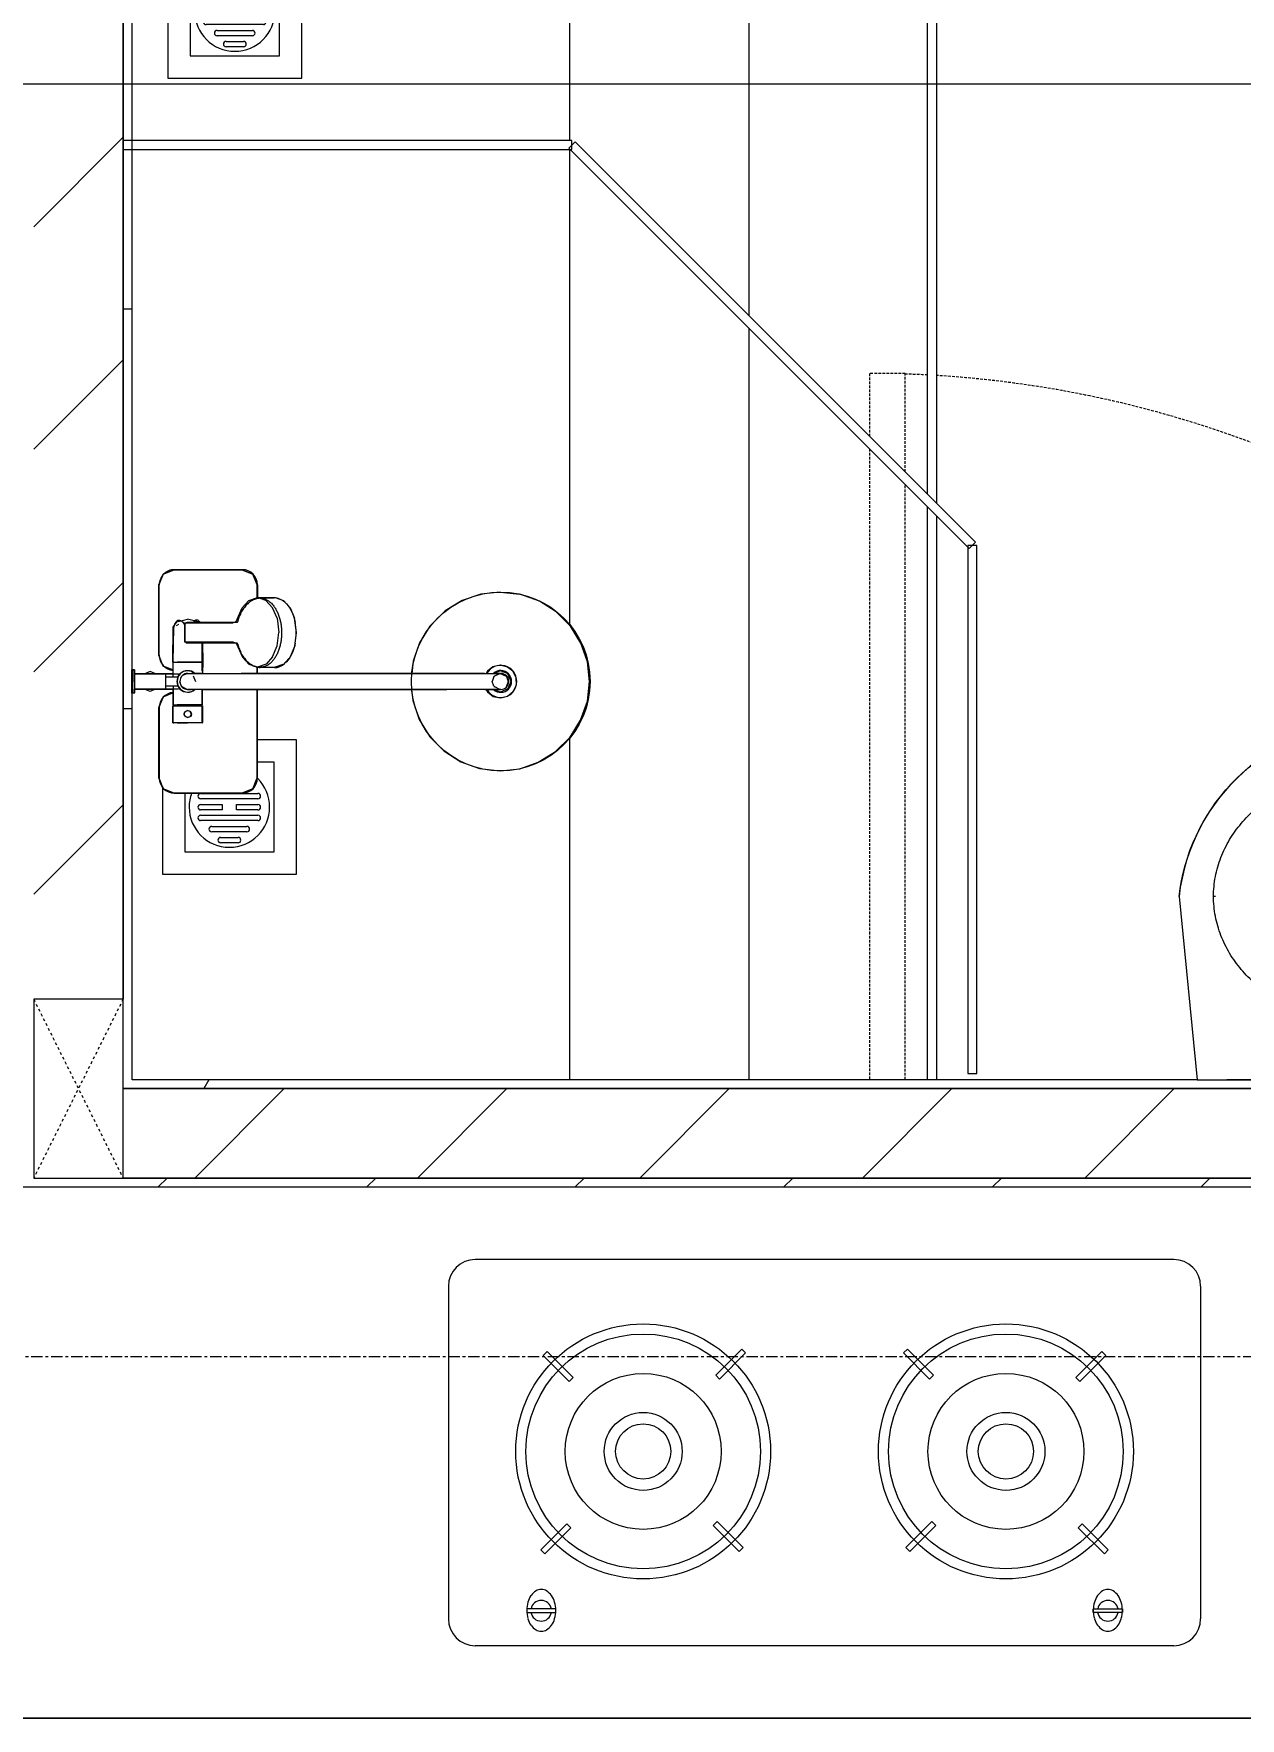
# Model space of a CAD drawing. Header units: millimetres. Extents: x 5357 to 201988, y -16345 to 109895.
# Drawn here: x 39953 to 41303, y 72633 to 74517 of the extents above; entities that cross this region are included whole.
import ezdxf

# ---------------------------------------------------------------- set-up
doc = ezdxf.new("R2010")
doc.units = ezdxf.units.MM
for name, pattern in [('Dash', [6, 3, -3]), ('Dash - Tight', [4.5, 3, -1.5]), ('Grid Line', [22.225, 12.7, -3.175, 3.175, -3.175])]:
    doc.linetypes.add(name, pattern=pattern)
for name, color, linetype, lineweight in [('0-1', 7, 'Continuous', 5), ('A-ANNO-DIMS', 211, 'Continuous', 9), ('A-ANNO-DIMS-220', 211, 'Continuous', 9), ('A-DETL-GENF-1', 53, 'Continuous', 9), ('A-DETL-GENF-3', 92, 'Dash - Tight', 9), ('A-DOOR', 31, 'Continuous', 9), ('A-DOOR-1', 53, 'Continuous', 9), ('A-GLAZ-CURT-1', 53, 'Continuous', 9), ('A-WALL', 113, 'Continuous', 9), ('A-WALL-1', 9, 'Continuous', 18), ('A-WALL-PATT-1', 10, 'Continuous', 9), ('A-WALL-PATT-2', 53, 'Continuous', 9), ('I-FURN', 30, 'Continuous', 9), ('I-FURN-1', 53, 'Continuous', 9), ('I-WALL-1', 9, 'Continuous', 18), ('M-EQPM-1', 53, 'Continuous', 9), ('P-SANR-FIXT', 6, 'Continuous', 9), ('P-SANR-FIXT-1', 53, 'Continuous', 9), ('P-SANR-FIXT-2', 221, 'Continuous', 9), ('S-COLS-2', 9, 'Continuous', 18), ('S-COLS-4', 53, 'Continuous', 9), ('S-COLS-HDLN-1', 53, 'Dash', 9), ('S-GRID-1', 1, 'Grid Line', 9)]:
    doc.layers.add(name, color=color, linetype=linetype, lineweight=lineweight)
doc.styles.add('Arial_4', font='arial_0.ttf', dxfattribs={"width": 0.9, "height": 660})
doc.dimstyles.new('1_Dim_chi_tiet_khu_đất_2', dxfattribs={"dimscale": 304.8, "dimtxt": 673.371204, "dimasz": 0.866142, "dimexe": 0.721785, "dimexo": 0.0625, "dimgap": 0.072178, "dimtad": 1, "dimdec": 0, "dimrnd": 5, "dimzin": 0, "dimdsep": 46, "dimtxsty": 'Arial_4', "dimblk1": 'OBLIQUE', "dimblk2": 'OBLIQUE', "dimsah": 1, "dimcen": 0.09, "dimdle": 0.721785, "dimazin": 0, "dimtfac": 1, "dimtdec": 4, "dimtix": 1, "dimtmove": 0, "dimatfit": 3, "dimfxl": 2.165354, "dimfxlon": 1, "dimtvp": 1, "dimtolj": 1, "dimtzin": 0, "dimarcsym": 2})
pattern_1 = [(45, (0, 0), (-124.4508, 124.4508), [])]
pattern_2 = [(0, (0, 0), (894.08, 223.52), [73.762, -596.798, 73.762, -596.798, -3576.32]), (0, (0, 0), (894.08, 223.52), [-1341.12, 73.762, -1267.358, 73.762, -596.798, -1564.64]), (0, (0, 0), (894.08, 223.52), [-3352.8, 73.762, -373.278, 73.762, -1043.838]), (120, (335.28, 111.76), (-640.614, 662.536), [73.762, -596.798, 73.762, -4173.118]), (120, (335.28, 111.76), (-640.614, 662.536), [-744.322, -596.798, 73.762, -1267.358, -2235.2]), (120, (335.28, 111.76), (-640.614, 662.536), [-2682.24, 73.762, -596.798, 73.762, -1490.878]), (120, (335.28, 111.76), (-640.614, 662.536), [-3426.562, -373.278, 73.762, -1043.838]), (240, (447.04, 558.8), (-253.466, -886.056), [73.762, -596.798, 73.762, -4173.118]), (240, (447.04, 558.8), (-253.466, -886.056), [-744.322, -596.798, 73.762, -1267.358, -2235.2]), (240, (447.04, 558.8), (-253.466, -886.056), [-2682.24, 73.762, -596.798, 73.762, -1490.878]), (240, (447.04, 558.8), (-253.466, -886.056), [-3426.562, -373.278, 73.762, -1043.838])]

# ---------------------------------------------------------------- blocks, each defined once
blk = doc.blocks.new('DOOR_CW_01 CANH MO-PANEL KINH - DIG_02-800x2200-CỬA NHÔM KÍNH-400864-TKCS_MB SÂN ĐƯỜNG NỘI BỘ')
at = {"layer": 'A-DETL-GENF-1'}
for p, q in [((-347, 772), (-307, 772)), ((-347, 652), (-347, 772)), ((-307, 772), (-307, 652)), ((-392, 637), (-392, 716.5)), ((-349, 720.5), (-388, 720.5)), ((-349, 731.8), (-347, 731.8)), ((-349, 692.2), (-349, 731.8)), ((-347, 692.2), (-347, 731.8)), ((-307, 692.2), (-307, 731.8)), ((-305, 731.8), (-307, 731.8)), ((-305, 692.2), (-305, 731.8)), ((-305, 720.5), (-266, 720.5)), ((-262, 637), (-262, 716.5)), ((-384, 699.5), (-384, 637)), ((-349, 703.5), (-380, 703.5)), ((-305, 703.5), (-274, 703.5)), ((-270, 699.5), (-270, 637)), ((-347, 692.2), (-349, 692.2)), ((-307, 692.2), (-305, 692.2)), ((-307, 652), (-347, 652)), ((-313, 652), (-341, 652)), ((-341, 652), (-341, 638)), ((-313, 638), (-313, 652)), ((-347, 638), (-341, 638)), ((-347, 638), (-347, 196)), ((-307, 638), (-313, 638)), ((-307, 196), (-307, 638)), ((-383.9, 611.2), (-377.3, 615.8)), ((-270.1, 611.2), (-276.7, 615.8)), ((-347, 196), (-341, 196)), ((-341, 196), (-341, 182)), ((-307, 196), (-313, 196)), ((-313, 182), (-313, 196)), ((-307, 182), (-347, 182)), ((-347, 182), (-347, 62)), ((-341, 182), (-313, 182)), ((-307, 62), (-307, 182)), ((-347, 62), (-307, 62))]:
    blk.add_line(p, q, dxfattribs=at)
blk.add_circle((-357, 60), 10, dxfattribs=at)
for centre, radius, start, end in [((-357, 60), 714, 360, 92), ((-388, 716.5), 4, 90, 180), ((-266, 716.5), 4, 0, 90), ((-380, 699.5), 4, 90, 180), ((-274, 699.5), 4, 0, 90), ((-347, 637), 45, 180, 215), ((-347, 637), 37, 180, 215), ((-307, 637), 37, 325, 0), ((-307, 637), 45, 325, 0)]:
    blk.add_arc(centre, radius, start, end, dxfattribs=at)
at = {"layer": 'A-DOOR-1'}
for p, q in [((-360, 50), (-400, 50)), ((-400, 50), (-400, -50)), ((-360, 0), (-360, 50)), ((-357, 50), (-332, 50)), ((400, 50), (360, 50)), ((360, 50), (360, 0)), ((400, -50), (400, 50)), ((-350, 0), (-360, 0)), ((-350, -50), (-350, 0)), ((360, 0), (350, 0)), ((350, 0), (350, -50)), ((-400, -50), (-350, -50)), ((350, -50), (400, -50))]:
    blk.add_line(p, q, dxfattribs=at)
blk = doc.blocks.new('HE BEP A1 - HE BEP A 2-V174-TKCS_MB SÂN ĐƯỜNG NỘI BỘ')
at = {"layer": 'I-FURN'}
for p, q in [((3175.6, 513.2), (2394, 513.2)), ((2364, 483.2), (2364, 111.2)), ((3205.6, 483.2), (3205.6, 111.2)), ((2474.5, 410.3), (2470.1, 405.9)), ((2470.1, 405.9), (2499.2, 376.7)), ((2503.6, 381.1), (2474.5, 410.3)), ((2692.1, 413), (2663, 383.9)), ((2667.3, 379.5), (2696.5, 408.6)), ((2696.5, 408.6), (2692.1, 413)), ((2873.2, 408.6), (2877.5, 413)), ((2902.3, 379.5), (2873.2, 408.6)), ((2877.5, 413), (2906.7, 383.9)), ((3066, 381.1), (3095.1, 410.3)), ((3099.5, 405.9), (3070.4, 376.7)), ((3095.1, 410.3), (3099.5, 405.9)), ((2499.2, 376.7), (2503.6, 381.1)), ((2663, 383.9), (2667.3, 379.5)), ((2906.7, 383.9), (2902.3, 379.5)), ((3070.4, 376.7), (3066, 381.1)), ((2467.4, 188.3), (2496.5, 217.4)), ((2500.9, 213), (2471.8, 183.9)), ((2496.5, 217.4), (2500.9, 213)), ((2660.2, 215.8), (2664.6, 220.2)), ((2689.3, 186.7), (2660.2, 215.8)), ((2664.6, 220.2), (2693.7, 191.1)), ((2905, 220.2), (2875.9, 191.1)), ((2880.3, 186.7), (2909.4, 215.8)), ((2909.4, 215.8), (2905, 220.2)), ((3073.1, 217.4), (3068.7, 213)), ((3068.7, 213), (3097.9, 183.9)), ((3102.3, 188.3), (3073.1, 217.4)), ((2693.7, 191.1), (2689.3, 186.7)), ((2875.9, 191.1), (2880.3, 186.7)), ((2471.8, 183.9), (2467.4, 188.3)), ((3097.9, 183.9), (3102.3, 188.3)), ((2451.6, 122.3), (2451.6, 118.3)), ((2484.1, 122.3), (2451.6, 122.3)), ((2451.6, 118.3), (2484.1, 118.3)), ((2484.1, 118.3), (2484.1, 122.3)), ((3085.5, 118.3), (3085.5, 122.3)), ((3085.5, 122.3), (3118, 122.3)), ((3118, 118.3), (3085.5, 118.3)), ((3118, 122.3), (3118, 118.3)), ((3175.6, 81.2), (2394, 81.2)), ((3700, 0), (662.4, 0))]:
    blk.add_line(p, q, dxfattribs=at)
for centre, radius in [((2581.9, 298.5), 142.6), ((2987.7, 298.5), 142.6), ((2581.9, 298.5), 131.3), ((2987.7, 298.5), 131.3), ((2581.9, 298.5), 87.2), ((2987.7, 298.5), 87.2), ((2581.9, 298.5), 43.6), ((2987.7, 298.5), 43.6), ((2581.9, 298.5), 30.9), ((2987.7, 298.5), 30.9)]:
    blk.add_circle(centre, radius, dxfattribs=at)
for centre, radius, start, end in [((2394, 483.2), 30, 90, 180), ((3175.6, 483.2), 30, 360, 90), ((2476.6, 123.1), 24.7, 145.204, 163.9419), ((2471.3, 126.9), 18.1, 120.7976, 145.204), ((2467.9, 132.6), 11.5, 90, 120.7976), ((2467.9, 132.6), 11.5, 59.2024, 90), ((2464.5, 126.9), 18.1, 34.796, 59.2024), ((2459.1, 123.1), 24.7, 16.0581, 34.796), ((3110.5, 123.1), 24.7, 145.204, 163.9419), ((3105.2, 126.9), 18.1, 120.7976, 145.204), ((3101.8, 132.6), 11.5, 90, 120.7976), ((3101.8, 132.6), 11.5, 59.2024, 90), ((3098.4, 126.9), 18.1, 34.796, 59.2024), ((3093, 123.1), 24.7, 16.0581, 34.796), ((2485.1, 120.7), 33.5, 163.9419, 180), ((2485.1, 120.7), 33.5, 180, 196.0581), ((2467.8, 120.3), 11.6, 9.9102, 170.0898), ((2467.8, 120.3), 11.6, 189.7177, 350.2823), ((2450.6, 120.7), 33.5, 0, 16.0581), ((2450.6, 120.7), 33.5, 343.9419, 0), ((3119, 120.7), 33.5, 163.9419, 180), ((3119, 120.7), 33.5, 180, 196.0581), ((3101.8, 120.3), 11.6, 9.9102, 170.0898), ((3101.8, 120.3), 11.6, 189.7177, 350.2823), ((3084.5, 120.7), 33.5, 0, 16.0581), ((3084.5, 120.7), 33.5, 343.9419, 0), ((2394, 111.2), 30, 180, 270), ((2476.6, 118.2), 24.7, 196.0581, 214.796), ((2471.3, 114.5), 18.1, 214.796, 239.2024), ((2467.9, 108.8), 11.5, 239.2024, 270), ((2467.9, 108.8), 11.5, 270, 300.7976), ((2464.5, 114.5), 18.1, 300.7976, 325.204), ((2459.1, 118.2), 24.7, 325.204, 343.9419), ((3110.5, 118.2), 24.7, 196.0581, 214.796), ((3105.2, 114.5), 18.1, 214.796, 239.2024), ((3101.8, 108.8), 11.5, 239.2024, 270), ((3101.8, 108.8), 11.5, 270, 300.7976), ((3098.4, 114.5), 18.1, 300.7976, 325.204), ((3093, 118.2), 24.7, 325.204, 343.9419), ((3175.6, 111.2), 30, 270, 0)]:
    blk.add_arc(centre, radius, start, end, dxfattribs=at)
at = {"layer": 'I-FURN-1'}
blk.add_line((0, 0), (3700, 0), dxfattribs=at)
blk = doc.blocks.new('bonruatreo - Chậu rửa-348246-TKCS_MB SÂN ĐƯỜNG NỘI BỘ')
at = {"layer": 'P-SANR-FIXT-1'}
for p, q in [((-218.6, 205), (-198.4, 0)), ((-177.8, 205), (-180.6, 205)), ((198.4, 0), (218.6, 205)), ((-198.4, 0), (198.4, 0)), ((165, 0), (-165, 0))]:
    blk.add_line(p, q, dxfattribs=at)
at = {"layer": 'P-SANR-FIXT-1', "flags": 128}
blk.add_lwpolyline([(-218.6, 205), (-217.4, 213.7), (-215.9, 222.4), (-214, 231), (-211.8, 239.5), (-209.3, 247.9), (-206.4, 256.2), (-203.2, 264.4), (-199.6, 272.5), (-195.8, 280.4), (-191.6, 288.1), (-187.1, 295.7), (-182.3, 303.1), (-177.3, 310.3), (-171.9, 317.3), (-166.3, 324.1), (-160.4, 330.6), (-154.2, 336.9), (-147.8, 342.9), (-141.2, 348.7), (-134.3, 354.2), (-127.3, 359.4), (-120, 364.4), (-112.5, 369), (-104.9, 373.4), (-97.1, 377.4), (-89.1, 381.2), (-81, 384.6), (-72.7, 387.6), (-64.4, 390.4), (-55.9, 392.8), (-47.3, 394.8), (-38.7, 396.6), (-30, 397.9), (-21.3, 399), (-12.5, 399.6), (-3.7, 400), (5.1, 399.9), (13.9, 399.6), (22.6, 398.8), (31.4, 397.8), (40.1, 396.3), (48.7, 394.5), (57.2, 392.4), (65.7, 390), (74, 387.2), (82.2, 384.1), (90.3, 380.6), (98.3, 376.8), (106.1, 372.7), (113.7, 368.3), (121.1, 363.6), (128.4, 358.7), (135.4, 353.4), (142.2, 347.8), (148.8, 342), (155.2, 335.9), (161.3, 329.6), (167.2, 323), (172.8, 316.2), (178.1, 309.2), (183.1, 302), (187.8, 294.6), (192.2, 287), (196.4, 279.2), (200.2, 271.3), (203.7, 263.2), (206.8, 255), (209.7, 246.6), (212.2, 238.2), (214.3, 229.7), (216.1, 221.1), (217.6, 212.4), (218.6, 205)], dxfattribs=at)
at = {"layer": 'P-SANR-FIXT-1'}
blk.add_arc((0, 180), 220, 6.525, 173.475, dxfattribs=at)
for points in [[(-180, 205), (-180, 212.4), (-178.6, 227.3), (-172.4, 248.8), (-162.5, 268.9), (-149.4, 287), (-133.8, 303), (-116.1, 316.6), (-96.9, 327.9), (-76.5, 336.8), (-55.2, 343.5), (-33.3, 347.9), (-11.2, 350.1), (11.1, 350.1), (33.3, 347.9), (55.2, 343.5), (76.5, 336.8), (96.9, 327.9), (116.1, 316.6), (133.8, 302.9), (149.5, 287), (162.5, 268.8), (172.4, 248.8), (178.6, 227.3), (180, 212.4), (180, 205)], [(180, 205), (180, 197.6), (178.6, 182.7), (172.4, 161.2), (162.5, 141.2), (149.5, 123), (133.8, 107.1), (116.1, 93.4), (96.9, 82.1), (76.5, 73.2), (55.2, 66.5), (33.3, 62.1), (11.1, 59.9), (-11.2, 59.9), (-33.3, 62.1), (-55.2, 66.5), (-76.5, 73.2), (-96.9, 82.1), (-116.1, 93.4), (-133.8, 107), (-149.4, 123), (-162.5, 141.1), (-172.4, 161.2), (-178.6, 182.7), (-180, 197.6), (-180, 205)]]:
    blk.add_open_spline(points, degree=3, dxfattribs=at)
at = {"layer": 'P-SANR-FIXT-2'}
for p, q in [((-18.5, 182.5), (-32.2, 52.9)), ((18.5, 182.5), (-18.5, 182.5)), ((33, 45.4), (18.5, 182.5)), ((-35.6, 54.2), (-44.7, 54.2)), ((-44.7, 54.2), (-44.7, 42.8)), ((-44.7, 42.8), (-35.6, 42.8)), ((-35.6, 52.9), (-35.6, 54.2)), ((-32.2, 52.9), (-35.6, 52.9)), ((-35.6, 44.2), (-35.6, 52.9)), ((-35.6, 42.8), (-35.6, 44.2)), ((-35.6, 44.2), (-33.1, 44.2)), ((-32.2, 52.9), (-33.1, 44.2)), ((32.7, 48.5), (-32.7, 48.5)), ((-33, 37.3), (-31.4, 12.2)), ((31.4, 12.2), (33, 37.3)), ((-30.2, 11), (30.2, 11))]:
    blk.add_line(p, q, dxfattribs=at)
for centre, radius, start, end in [((5.5, 41.4), 38.7, 175.8543, 186.034), ((-5.5, 41.4), 38.7, 353.966, 6.034), ((-30.1, 12.3), 1.3, 183.5997, 268.7722), ((30.1, 12.3), 1.3, 271.2278, 356.4003)]:
    blk.add_arc(centre, radius, start, end, dxfattribs=at)
blk = doc.blocks.new('93925000_0001 - 93925000_top_dwg_93925000_T-348115-TKCS_MB SÂN ĐƯỜNG NỘI BỘ')
at = {"layer": 'P-SANR-FIXT'}
for p, q in [((-29.3, -30.4), (-108, -30.4)), ((29.3, -30.4), (108, -30.4)), ((-125, -47.4), (-125, -123.4)), ((-46.3, -78.4), (-46.3, -46.7)), ((-27.2, -47.1), (-26.1, -47.1)), ((21.5, -45.9), (60.6, -46.7)), ((125, -47.4), (125, -123.4)), ((-9, -412.5), (-9, -62.5)), ((9, -62.5), (9, -412.5)), ((43, -64.7), (43, -117.7)), ((65.8, -117.7), (65.8, -64.7)), ((-27.2, -77.9), (-26.1, -77.9)), ((43, -78.7), (21.5, -79.2)), ((42.7, -117.9), (42.7, -117.9)), ((43.2, -117.6), (43.2, -117.5)), ((65.6, -117.5), (65.6, -117.6)), ((66.1, -117.9), (66.1, -117.9)), ((-108, -140.4), (-9, -140.4)), ((9, -140.4), (16.1, -140.4)), ((15.4, -159.1), (15.8, -143.3)), ((108, -140.4), (92.7, -140.4)), ((93, -143.3), (93.4, -159.1))]:
    blk.add_line(p, q, dxfattribs=at)
at = {"layer": 'P-SANR-FIXT', "flags": 128}
for points in [[(-45.8, -46.1), (-27.2, -46.1), (-27.2, -78.9), (-45.8, -78.9)], [(-26.1, -46), (-26.1, -78.9), (-9, -79)], [(21.5, -47.4), (21.5, -79.1), (9, -79)]]:
    blk.add_lwpolyline(points, dxfattribs=at)
at = {"layer": 'P-SANR-FIXT'}
for centre, radius in [((-36.5, -62.5), 3.95), ((0, -412.5), 100)]:
    blk.add_circle(centre, radius, dxfattribs=at)
for centre, radius, start, end in [((-108, -47.4), 17, 90, 180), ((-29.3, -47.4), 17, 4.7626, 90), ((29.3, -47.4), 17, 90, 175.2374), ((108, -47.4), 17, 360, 90), ((-45.8, -46.6), 0.5, 90, 180), ((0, -62.5), 12, 318.5904, 221.4096), ((0, -62.5), 9, 90, 180.0008), ((0, -62.5), 9, 360, 90), ((59.7, -57.1), 10.5, 38.6491, 85.492), ((45.7, -61.8), 2.59, 155.1929, 175.7071), ((45.9, -61.8), 2.75, 130.8294, 155.1929), ((46.1, -62.1), 3.08, 110.5459, 130.8294), ((54.4, -334.8), 275.9, 88.2683, 91.7343), ((-11.1, -67.1), 76.9, 1.7693, 4.1075), ((65.2, -72.4), 3.46, 323.2522, 79.3541), ((-45.8, -78.4), 0.5, 180, 270), ((-108, -123.4), 17, 180, 270), ((41.5, -147.6), 26.8, 139.9517, 145.4927), ((43.6, -149.4), 29.5, 134.7867, 139.9744), ((46.2, -152), 33.2, 130.0223, 134.7808), ((47.7, -153.8), 35.5, 125.4414, 130.0144), ((49.9, -156.8), 39.2, 121.1773, 125.4365), ((50.6, -157.9), 40.5, 119.697, 121.1761), ((51, -158.7), 41.5, 117.0276, 119.7085), ((52.2, -161.1), 44.1, 113.3199, 117.0258), ((51.7, -159.9), 42.8, 109.7779, 113.2977), ((52.5, -162.2), 45.2, 106.1472, 109.7766), ((53.2, -164.5), 47.7, 103.9355, 106.1665), ((39.1, -108.2), 10.4, 284.3956, 285.5116), ((40.8, -114.2), 4.19, 285.5116, 289.9665), ((40.2, -112.5), 6, 289.9665, 292.7061), ((41.4, -115.3), 2.96, 292.7061, 296.5405), ((41.3, -115.1), 3.16, 296.9591, 300.8286), ((41.8, -115.8), 2.26, 300.8286, 305.287), ((42.1, -116.4), 1.64, 305.287, 309.9326), ((42.6, -116.9), 0.906, 309.9326, 315.24), ((66.5, -116.6), 1.39, 229.6335, 235.1234), ((66.3, -116.8), 1.08, 225.1702, 229.6335), ((67.3, -115.4), 2.79, 235.1234, 238.7439), ((67.2, -115.6), 2.6, 238.7439, 243.4573), ((67.8, -114.4), 3.89, 243.9189, 246.8313), ((68.1, -113.8), 4.52, 246.843, 250.4792), ((68.3, -113.2), 5.24, 250.478, 254.0406), ((68.5, -112.7), 5.75, 254.0357, 256.0561), ((55.4, -165.2), 48.4, 73.8659, 76.0481), ((56.2, -162.4), 45.5, 70.241, 73.86), ((57.4, -159.2), 42.1, 66.6693, 70.2637), ((56.5, -161.3), 44.3, 62.9815, 66.6728), ((58, -158.4), 41.1, 60.2783, 62.9855), ((57.7, -158.9), 41.7, 58.8444, 60.2824), ((59.2, -156.4), 38.7, 54.5377, 58.8482), ((60.9, -154), 35.8, 50.0034, 54.5405), ((62.8, -151.7), 32.8, 45.1921, 50.0042), ((65, -149.6), 29.8, 40.0487, 45.1896), ((87.6, -128.4), 1.5, 180, 187.5386), ((87.6, -128.4), 1.5, 258.6057, 270), ((67.2, -147.7), 26.8, 34.5125, 40.0422), ((108, -123.4), 17, 270, 360), ((32.6, -143.6), 16.9, 172.414, 179.1297), ((33.7, -143.7), 17.9, 164.9525, 172.4168), ((35.2, -144.2), 19.5, 157.9614, 164.9563), ((37.1, -144.9), 21.6, 151.4775, 157.9654), ((39.3, -146.1), 24, 145.4892, 151.4815), ((69.4, -146.2), 24.2, 28.5363, 34.4919), ((73.8, -143.9), 19.2, 21.6374, 28.9183), ((71.2, -145), 22.1, 15.4436, 21.6374), ((76.8, -143.4), 16.2, 7.1859, 15.4436), ((73.9, -143.8), 19.1, 1.2699, 7.1859), ((32.7, -159), 17.3, 181.3198, 222.2619), ((76, -159), 17.4, 317.3098, 358.6393), ((54.2, -123), 60.6, 259.1395, 270.1494), ((54.2, -119.5), 64.1, 270.1494, 280.3637), ((0, -412.5), 18, 120.2491, 59.7509), ((0, -412.5), 12.2, 137.7946, 42.2054), ((0, -412.5), 9, 180, 0)]:
    blk.add_arc(centre, radius, start, end, dxfattribs=at)
for points, degree in [([(-12.9, 0), (-12.9, -1.5), (-12.9, -3)], 2), ([(12.9, 0), (0, 0), (-12.8, 0)], 2), ([(12.8, 0), (12.9, 0), (12.9, 0)], 2), ([(12.9, 0), (12.9, -1.5), (12.9, -3)], 2), ([(-12.9, -3), (0, -3), (12.8, -3)], 2), ([(-12.8, -3), (-12.9, -3), (-12.9, -3)], 2), ([(-8.5, -3.8), (-8.5, -20.9), (-8.5, -38)], 2), ([(8.5, -3.8), (8.5, -20.9), (8.5, -38)], 2), ([(-5, -46), (-15.5, -46), (-26.1, -46)], 2), ([(-8.5, -38), (0, -38), (8.5, -38)], 2), ([(-5, -38), (-5, -44.8), (-5, -51.6)], 2), ([(5, -38), (5, -44.8), (5, -51.6)], 2), ([(5, -46), (13.3, -46), (21.5, -46)], 2), ([(43.2, -61.6), (43.1, -62.2), (43.3, -62.8), (43, -63.5), (43, -64.1), (43, -64.7)], 5), ([(46.1, -59), (45.8, -59), (45.6, -59), (45.4, -59.1), (45.2, -59.1), (45, -59.2)], 5), ([(65.6, -61.6), (65.6, -60.8), (65.5, -60), (64.3, -59), (63.5, -59), (62.7, -59)], 5), ([(42.8, -182.5), (33, -180.6), (24.7, -176.4), (19.9, -170.7)], 3), ([(88.8, -170.8), (83.9, -176.5), (75.6, -180.7), (65.8, -182.5)], 3)]:
    blk.add_open_spline(points, degree=degree, dxfattribs=at)
for points, weights in [([(-9.3, -3), (-8.5, -3), (-8.5, -3.8)], [1, 0.707106775639, 1]), ([(9.3, -3), (8.5, -3), (8.5, -3.8)], [1, 0.707106765177, 1]), ([(21.5, -45.9), (21.5, -45.7), (21.5, -47.4)], [0.874147445041, 0.908470869121, 1]), ([(67.9, -74.4), (66.9, -75.7), (65.8, -76.4)], [1, 0.991614392871, 1]), ([(54.4, -167.3), (15.8, -167.3), (15.8, -143.6)], [1, 0.707106781187, 1]), ([(93, -143.6), (93, -167.3), (54.4, -167.3)], [1, 0.707106781187, 1])]:
    blk.add_rational_spline(points, weights, degree=2, dxfattribs=at)
blk.add_open_spline([(68, -50.6), (68.4, -51.1), (68.6, -51.7), (68.7, -53.5), (68.2, -54.7), (66.1, -57), (64.6, -58.1), (62.7, -59)], degree=3, knots=[0.3623591, 0.3623591, 0.3623591, 0.3623591, 0.4991435, 0.4991435, 0.7494159, 0.7494159, 0.9564651, 0.9564651, 0.9564651, 0.9564651], dxfattribs=at)
blk = doc.blocks.new('93925000_0001 - 93925000_top_dwg-348114-TKCS_MB SÂN ĐƯỜNG NỘI BỘ')
blk.add_blockref('93925000_0001 - 93925000_top_dwg_93925000_T-348115-TKCS_MB SÂN ĐƯỜNG NỘI BỘ', (0, 0))
blk = doc.blocks.new('93925000_0001 - 93925000_3D_low_dwg-348120-TKCS_MB SÂN ĐƯỜNG NỘI BỘ')
at = {"layer": 'P-SANR-FIXT'}
for p, q in [((-13, -2.4), (-13, 0.4)), ((-13, -2.4), (-13, 0.4)), ((-13, 0.4), (-11.6, 0.4)), ((-13, 0.4), (-12.1, 0.4)), ((-13, 0.4), (-11.6, 0.4)), ((-13, 0.4), (-12.1, 0.4)), ((-12.1, 0.4), (-9.1, 0.4)), ((-12.1, 0.4), (-9.1, 0.4)), ((-8, 0.4), (-11.6, 0.4)), ((-8, 0.4), (-11.6, 0.4)), ((-9.1, 0.4), (-5, 0.4)), ((-9.1, 0.4), (-5, 0.4)), ((-2.7, 0.4), (-8, 0.4)), ((-2.7, 0.4), (-8, 0.4)), ((-5, 0.4), (0, 0.4)), ((-5, 0.4), (0, 0.4)), ((2.9, 0.4), (-2.7, 0.4)), ((2.9, 0.4), (-2.7, 0.4)), ((0, 0.4), (5.1, 0.4)), ((0, 0.4), (5.1, 0.4)), ((8.2, 0.4), (2.9, 0.4)), ((8.2, 0.4), (2.9, 0.4)), ((5.1, 0.4), (9, 0.4)), ((5.1, 0.4), (9, 0.4)), ((11.6, 0.4), (8.2, 0.4)), ((11.6, 0.4), (8.2, 0.4)), ((9, 0.4), (12, 0.4)), ((9, 0.4), (12, 0.4)), ((13, 0.4), (11.6, 0.4)), ((13, 0.4), (11.6, 0.4)), ((12, 0.4), (13, 0.4)), ((12, 0.4), (13, 0.4)), ((13, -2.4), (13, 0.4)), ((13, -2.4), (13, 0.4)), ((-13, -2.4), (-11.6, -2.4)), ((-12.1, -2.4), (-13, -2.4)), ((-13, -2.4), (-11.6, -2.4)), ((-12.1, -2.4), (-13, -2.4)), ((-9.1, -2.4), (-12.1, -2.4)), ((-9.1, -2.4), (-12.1, -2.4)), ((-11.6, -2.4), (-8.9, -2.4)), ((-11.6, -2.4), (-8.5, -2.4)), ((-11.1, -20.1), (-8.9, -14.6)), ((-5, -2.4), (-9.1, -2.4)), ((-8.9, -45.6), (-8.9, -2.4)), ((-8.5, -52.1), (-8.5, -2.4)), ((-6.1, -2.4), (-8.5, -2.4)), ((-0.3, -2.4), (-6.1, -2.4)), ((0, -2.4), (-5, -2.4)), ((-0.3, -2.4), (6.1, -2.4)), ((5.1, -2.4), (0, -2.4)), ((5.1, -2.4), (9, -2.4)), ((6.1, -2.4), (8.5, -2.4)), ((8.5, -2.4), (8.5, -52.1)), ((11.6, -2.4), (8.5, -2.4)), ((11.6, -2.4), (8.9, -2.4)), ((8.9, -2.4), (8.9, -45.6)), ((11.1, -20.1), (8.9, -15)), ((9, -2.4), (12, -2.4)), ((9, -2.4), (12, -2.4)), ((13, -2.4), (11.6, -2.4)), ((13, -2.4), (11.6, -2.4)), ((12, -2.4), (13, -2.4)), ((12, -2.4), (13, -2.4)), ((-120, -35), (-125, -47)), ((-125, -47), (-120, -35)), ((-108, -30), (-120, -35)), ((-120, -35), (-108, -30)), ((-29.2, -30), (-108, -30)), ((-108, -30), (-29.2, -30)), ((-17.2, -35), (-29.2, -30)), ((-29.2, -30), (-17.2, -35)), ((-12.8, -45.6), (-17.2, -35)), ((-17.2, -35), (-12.8, -45.6)), ((-8.9, -25.2), (-11.1, -20.1)), ((8.9, -25.6), (11.1, -20.1)), ((12.8, -45.6), (17.2, -35)), ((17.2, -35), (12.8, -45.6)), ((17.2, -35), (29.2, -30)), ((17.2, -35), (29.2, -30)), ((108, -30), (29.2, -30)), ((29.2, -30), (108, -30)), ((120, -35), (108, -30)), ((108, -30), (120, -35)), ((125, -47), (120, -35)), ((120, -35), (125, -47)), ((-125, -47), (-125, -123)), ((-125, -123), (-125, -47)), ((-46.3, -45.7), (-27.2, -45.6)), ((-46.3, -45.7), (-46.3, -46.9)), ((-46.3, -46.9), (-46.3, -45.7)), ((-46.3, -50.5), (-46.3, -46.9)), ((-46.3, -50.5), (-46.3, -56.1)), ((-46.3, -56.1), (-46.3, -62.1)), ((-27.2, -45.6), (-27.2, -46.8)), ((-27.2, -46.8), (-27.2, -45.6)), ((-27.2, -46.8), (-27.2, -50.4)), ((-27.2, -56), (-27.2, -50.4)), ((-27.2, -62.1), (-27.2, -56)), ((-8.5, -45.6), (-26.1, -45.6)), ((-26.1, -46.8), (-26.1, -45.6)), ((-26.1, -46.8), (-26.1, -50.4)), ((-26.1, -56), (-26.1, -50.4)), ((-26.1, -62.1), (-26.1, -56)), ((-8.5, -53.6), (-11.2, -57.7)), ((-8.5, -53.6), (-11.2, -57.7)), ((-5.4, -54.9), (-9, -62.1)), ((-4.4, -50.9), (-8.5, -53.6)), ((-4.4, -50.9), (-8.5, -53.6)), ((-5.4, -54.9), (-6.9, -57.9)), ((0, -53.1), (-5.4, -54.9)), ((-4.6, -51), (-4.4, -50.9)), ((0, -50.1), (-4.4, -50.9)), ((4.4, -50.9), (0, -50.1)), ((4.4, -50.9), (8.5, -53.6)), ((4.4, -50.9), (8.5, -53.6)), ((4.4, -50.9), (4.6, -51)), ((9, -62.1), (6.4, -55.7)), ((21.5, -45.6), (8.5, -45.6)), ((11.2, -57.7), (8.5, -53.6)), ((11.2, -57.7), (8.5, -53.6)), ((11.1, -57.5), (8.5, -53.6)), ((21.5, -45.6), (60.6, -46.1)), ((21.5, -46.8), (21.5, -45.6)), ((21.5, -46.8), (21.5, -50.4)), ((21.5, -56), (21.5, -50.4)), ((21.5, -62.1), (21.5, -56)), ((60.6, -46.1), (66.7, -50.3)), ((63.5, -52.1), (62.2, -49.2)), ((66.7, -50.3), (69.5, -62.1)), ((125, -123), (125, -47)), ((125, -47), (125, -123)), ((-46.3, -68.1), (-46.3, -62.1)), ((-46.3, -73.7), (-46.3, -68.1)), ((-46.3, -77.3), (-46.3, -73.7)), ((-40.5, -62.1), (-39.4, -59.4)), ((-40.5, -62.1), (-39.3, -64.9)), ((-36.6, -58.1), (-39.4, -59.4)), ((-36.5, -66.1), (-39.3, -64.9)), ((-36.6, -58.1), (-33.6, -59.3)), ((-33.6, -64.8), (-36.5, -66.1)), ((-33.6, -59.3), (-32.5, -62.1)), ((-33.6, -64.8), (-32.5, -62.1)), ((-27.2, -68.2), (-27.2, -62.1)), ((-27.2, -73.8), (-27.2, -68.2)), ((-27.2, -77.4), (-27.2, -73.8)), ((-26.1, -68.2), (-26.1, -62.1)), ((-26.1, -73.8), (-26.1, -68.2)), ((-26.1, -77.4), (-26.1, -73.8)), ((-11.1, -57.5), (-12, -62.1)), ((-11.2, -57.7), (-12, -62.1)), ((-12, -62.1), (-11.2, -66.5)), ((-12, -62.1), (-11.2, -66.5)), ((-11.1, -57.5), (-11.2, -57.7)), ((-11.1, -66.7), (-11.2, -66.5)), ((-11.2, -66.5), (-9, -69.8)), ((-11.1, -66.7), (-9, -69.9)), ((-9, -62.1), (-9, -66.3)), ((-9, -79.5), (-9, -66.3)), ((6.4, -68.5), (0, -71.1)), ((9, -62.1), (9, -66.5)), ((9, -69.8), (11.2, -66.5)), ((9, -69.8), (11.2, -66.5)), ((9, -79.6), (9, -66.5)), ((9, -69.8), (11.1, -66.7)), ((11.1, -57.5), (11.2, -57.7)), ((11.1, -66.7), (12, -62.1)), ((11.1, -66.7), (11.2, -66.5)), ((12, -62.1), (11.2, -57.7)), ((12, -62.1), (11.2, -57.7)), ((11.2, -66.5), (12, -62.1)), ((21.5, -68.2), (21.5, -62.1)), ((21.5, -73.8), (21.5, -68.2)), ((21.5, -77.4), (21.5, -73.8)), ((43.3, -68.3), (43.8, -62.2)), ((44.3, -58.6), (44.2, -112.9)), ((65.4, -58.6), (44.3, -58.6)), ((65.4, -58.6), (65.4, -112.9)), ((66.3, -68.3), (65.8, -61.6)), ((66.7, -73.9), (69.5, -62.1)), ((-46.3, -78.5), (-46.3, -77.3)), ((-46.3, -78.5), (-46.3, -77.3)), ((-46.3, -78.5), (-27.2, -78.6)), ((-27.2, -78.6), (-27.2, -77.4)), ((-27.2, -77.4), (-27.2, -78.6)), ((-26.1, -78.6), (-26.1, -77.4)), ((-26.1, -78.6), (-9, -78.6)), ((-9, -79.5), (-9, -94.5)), ((9, -79.6), (9, -94.6)), ((11.5, -78.6), (21.5, -78.6)), ((21.5, -78.6), (21.5, -77.4)), ((21.5, -78.6), (42.3, -78.3)), ((-9, -94.5), (-9, -122.1)), ((9, -94.6), (9, -122.1)), ((44.2, -112.9), (42.7, -116.4)), ((65.4, -112.9), (67, -116.4)), ((-125, -123), (-120, -135)), ((-120, -135), (-125, -123)), ((-9, -122.1), (-9, -352.1)), ((9, -352.1), (9, -122.1)), ((16, -140.4), (19, -131.1)), ((27.2, -123.6), (19, -131.1)), ((42.7, -116.4), (27.2, -123.6)), ((67, -116.4), (82.2, -123.4)), ((82.2, -123.4), (90.4, -130.7)), ((90.4, -130.7), (93.7, -140.4)), ((120, -135), (125, -123)), ((125, -123), (120, -135)), ((-120, -135), (-108, -140)), ((-108, -140), (-120, -135)), ((-108, -140), (-8.8, -140)), ((-8.8, -140), (-108, -140)), ((8.8, -140), (16.1, -140)), ((16.1, -140), (8.8, -140)), ((16, -140.4), (16, -160.1)), ((19.3, -150.1), (16, -140.4)), ((27.5, -157.3), (19.3, -150.1)), ((90.7, -149.6), (82.5, -157.2)), ((90.7, -149.6), (93.7, -140.4)), ((93.6, -140), (108, -140)), ((108, -140), (93.6, -140)), ((93.7, -140.4), (93.7, -160.1)), ((108, -140), (120, -135)), ((108, -140), (120, -135)), ((16, -160.1), (18.8, -169)), ((19.3, -169.7), (16, -160.1)), ((27.5, -157.3), (39.8, -162.4)), ((39.8, -162.4), (54.8, -164.2)), ((70.6, -162.2), (54.8, -164.2)), ((70.6, -162.2), (82.5, -157.2)), ((90.7, -169.3), (82.5, -176.8)), ((93.7, -160.1), (90.7, -169.3)), ((25.5, -175.3), (19.3, -169.7)), ((39.8, -182), (27.5, -177)), ((39.6, -182), (54.8, -183.9)), ((39.8, -182), (54.8, -183.9)), ((54.8, -183.9), (70.6, -181.9)), ((54.8, -183.9), (69.3, -182.2)), ((82.5, -176.8), (70.6, -181.9)), ((82.2, -177), (79.6, -178.1)), ((-21.4, -314.2), (-42.5, -321.4)), ((-9, -312.8), (-21.4, -314.2)), ((22.5, -314.4), (9, -312.9)), ((43, -321.6), (22.5, -314.4)), ((-61.8, -333.3), (-77.7, -348.9)), ((-42.5, -321.4), (-61.8, -333.3)), ((61.9, -333.3), (43, -321.6)), ((78.8, -350.3), (61.9, -333.3)), ((-77.7, -348.9), (-89.8, -367.9)), ((-9, -374.4), (-9, -352.1)), ((9, -374.3), (9, -352.1)), ((90.5, -369.3), (78.8, -350.3)), ((-89.8, -367.9), (-97.3, -388.9)), ((-9, -394.7), (-9, -374.4)), ((9, -394.5), (9, -374.3)), ((97.6, -390.1), (90.5, -369.3)), ((-97.3, -388.9), (-100, -411.9)), ((-9, -394.7), (-9, -407.6)), ((9, -394.5), (9, -407.4)), ((100, -411.9), (97.6, -390.1)), ((-100, -411.9), (-97.6, -433.8)), ((-16.7, -404), (-18.5, -411.9)), ((-18.5, -411.9), (-16.5, -420.1)), ((-18.5, -411.9), (-18.5, -411.9)), ((-11.8, -397.7), (-16.7, -404)), ((-12, -411.9), (-9, -404.4)), ((-8.3, -420.6), (-12, -411.9)), ((-9, -396.3), (-11.8, -397.7)), ((-5.4, -404.7), (-9, -411.9)), ((-9, -407.6), (-9, -411.9)), ((-9, -411.9), (-9, -411.9)), ((-5.4, -404.7), (-6.3, -405.5)), ((-5.4, -404.7), (0, -402.9)), ((5.4, -404.7), (0, -402.9)), ((5.4, -404.7), (6.2, -405.4)), ((9, -411.9), (5.4, -404.7)), ((5.4, -419.1), (9, -411.6)), ((5.4, -419.1), (9, -411.9)), ((8.7, -420.2), (12, -411.9)), ((11.7, -397.6), (9, -396.3)), ((12, -411.9), (9, -404.9)), ((9, -411.9), (9, -407.4)), ((9, -411.6), (9, -411.9)), ((11.7, -397.6), (16.7, -403.7)), ((11.7, -397.6), (16.7, -403.7)), ((18.5, -411.9), (16.5, -420.1)), ((16.7, -403.7), (18.5, -411.9)), ((16.7, -403.7), (18.5, -411.9)), ((18.5, -411.9), (18.5, -411.9)), ((100, -411.9), (97.5, -433.9)), ((-16.5, -420.1), (-11.3, -426.5)), ((-11.3, -426.5), (-3.9, -430)), ((0, -423.9), (-8.3, -420.6)), ((-5.4, -419.1), (-6.2, -418.4)), ((0, -420.9), (-5.4, -419.1)), ((0, -420.9), (-5.4, -419.1)), ((-3.9, -430), (4.1, -429.9)), ((5.4, -419.1), (0, -420.9)), ((5.4, -419.1), (0, -420.9)), ((8.7, -420.2), (0, -423.9)), ((4.1, -429.9), (11.7, -426.2)), ((6.2, -418.4), (5.4, -419.1)), ((16.5, -420.1), (11.7, -426.2)), ((-97.6, -433.8), (-90.5, -454.4)), ((89.8, -455.8), (97.5, -433.9)), ((-90.5, -454.4), (-78.4, -473.9)), ((78, -474.5), (89.8, -455.8)), ((-78.4, -473.9), (-62.2, -490.2)), ((61.9, -490.4), (78, -474.5)), ((-62.2, -490.2), (-43.5, -501.9)), ((-43.5, -501.9), (-22.2, -509.4)), ((22.1, -509.4), (42.9, -502.2)), ((42.9, -502.2), (61.9, -490.4)), ((-22.2, -509.4), (-0.1, -511.9)), ((-0.1, -511.9), (22.1, -509.4))]:
    blk.add_line(p, q, dxfattribs=at)
blk = doc.blocks.new('93925000_0001 - FMM 93925000-348244-TKCS_MB SÂN ĐƯỜNG NỘI BỘ')
for name in ['93925000_0001 - 93925000_3D_low_dwg-348120-TKCS_MB SÂN ĐƯỜNG NỘI BỘ', '93925000_0001 - 93925000_top_dwg-348114-TKCS_MB SÂN ĐƯỜNG NỘI BỘ']:
    blk.add_blockref(name, (0, 0))
blk = doc.blocks.new('THU NUOC - THU NUOC-V177-TKCS_MB SÂN ĐƯỜNG NỘI BỘ')
at = {"layer": 'M-EQPM-1'}
for p, q in [((-66.3, 70.6), (-66.3, -79.4)), ((83.7, 70.6), (-66.3, 70.6)), ((83.7, -27.4), (83.7, 70.6)), ((58.7, 45.6), (-41.3, 45.6)), ((-41.3, 45.6), (-41.3, -54.4)), ((58.7, -19.9), (58.7, 45.6)), ((-11, 23.3), (28.5, 23.3)), ((-1.1, 35.6), (18.5, 35.6)), ((18.5, 29.6), (-1.1, 29.6)), ((-23.3, 10.8), (40.9, 10.8)), ((40.9, 4.8), (-23.3, 4.8)), ((28.5, 17.3), (-11, 17.3)), ((-23.3, -1.2), (0.7, -1.2)), ((0.7, -7.2), (-23.3, -7.2)), ((-23.3, -13.6), (40.9, -13.6)), ((0.7, -1.2), (0.7, -7.2)), ((16.7, -1.2), (40.9, -1.2)), ((16.7, -7.2), (16.7, -1.2)), ((40.9, -7.2), (16.7, -7.2)), ((40.9, -19.6), (-23.3, -19.6)), ((-41.3, -54.4), (-22.3, -54.4)), ((-66.3, -79.4), (-22.3, -79.4))]:
    blk.add_line(p, q, dxfattribs=at)
for centre, radius, start, end in [((8.7, -4.4), 45, 0, 180), ((8.7, -4.4), 45, 0, 180), ((-11, 20.3), 3, 90, 270), ((-1.1, 32.6), 3, 90, 270), ((18.5, 32.6), 3, 270, 90), ((28.5, 20.3), 3, 270, 90), ((-23.3, 7.8), 3, 90, 270), ((40.9, 7.8), 3, 270, 90), ((8.7, -4.4), 45, 180, 225), ((8.7, -4.4), 45, 180, 225), ((-23.3, -4.2), 3, 90, 270), ((-23.3, -16.6), 3, 90, 270), ((40.9, -4.2), 3, 270, 90), ((40.9, -16.6), 3, 270, 90), ((8.7, -4.4), 45, 339.7593, 360), ((8.7, -4.4), 45, 339.7593, 360)]:
    blk.add_arc(centre, radius, start, end, dxfattribs=at)
blk = doc.blocks.new('THU NUOC - THU NUOC-V178-TKCS_MB SÂN ĐƯỜNG NỘI BỘ')
at = {"layer": 'M-EQPM-1'}
for p, q in [((-66.3, 70.6), (-66.3, -79.3)), ((83.7, 70.6), (-66.3, 70.6)), ((83.7, -79.4), (83.7, 70.6)), ((58.7, 45.6), (-41.3, 45.6)), ((-41.3, 45.6), (-41.3, -54.4)), ((58.7, -54.4), (58.7, 45.6)), ((-11, 23.3), (28.5, 23.3)), ((-1.1, 35.6), (18.5, 35.6)), ((18.5, 29.6), (-1.1, 29.6)), ((-23.3, 10.8), (40.9, 10.8)), ((40.9, 4.8), (-23.3, 4.8)), ((28.5, 17.3), (-11, 17.3)), ((-23.3, -1.2), (0.7, -1.2)), ((0.7, -7.2), (-23.3, -7.2)), ((-23.3, -13.6), (40.9, -13.6)), ((0.7, -1.2), (0.7, -7.2)), ((16.7, -1.2), (40.9, -1.2)), ((16.7, -7.2), (16.7, -1.2)), ((40.9, -7.2), (16.7, -7.2)), ((40.9, -19.6), (-23.3, -19.6)), ((-11, -26.1), (28.5, -26.1)), ((28.5, -32.1), (-11, -32.1)), ((-41.3, -54.4), (58.7, -54.4)), ((-1.1, -38.5), (18.5, -38.5)), ((18.5, -44.5), (-1.1, -44.5)), ((79.5, -79.4), (83.7, -79.4))]:
    blk.add_line(p, q, dxfattribs=at)
for centre, radius, start, end in [((8.7, -4.4), 45, 0, 180), ((8.7, -4.4), 45, 0, 180), ((-11, 20.3), 3, 90, 270), ((-1.1, 32.6), 3, 90, 270), ((18.5, 32.6), 3, 270, 90), ((28.5, 20.3), 3, 270, 90), ((-23.3, 7.8), 3, 90, 270), ((40.9, 7.8), 3, 270, 90), ((8.7, -4.4), 45, 180, 360), ((8.7, -4.4), 45, 180, 360), ((-23.3, -4.2), 3, 90, 270), ((-23.3, -16.6), 3, 90, 270), ((40.9, -4.2), 3, 270, 90), ((40.9, -16.6), 3, 270, 90), ((-11, -29.1), 3, 90, 270), ((28.5, -29.1), 3, 270, 90), ((-1.1, -41.5), 3, 90, 270), ((18.5, -41.5), 3, 270, 90)]:
    blk.add_arc(centre, radius, start, end, dxfattribs=at)
blk = doc.blocks.new('G1_SOF - BO TRU - 100x200-V106-TKCS_MB SÂN ĐƯỜNG NỘI BỘ')
at = {"layer": 'S-COLS-2'}
for p, q in [((50, 100), (-50, 100)), ((-50, 100), (-50, -100)), ((50, -100), (50, 100)), ((-50, -100), (50, -100))]:
    blk.add_line(p, q, dxfattribs=at)
at = {"layer": 'S-COLS-HDLN-1'}
for p, q in [((50, 100), (-50, -100)), ((-50, 100), (50, -100))]:
    blk.add_line(p, q, dxfattribs=at)
blk = doc.blocks.new('System Panel - Glazed-850631-TKCS_MB SÂN ĐƯỜNG NỘI BỘ')
at = {"layer": 'A-GLAZ-CURT-1'}
for p, q in [((251.1, 5), (-251.1, 5)), ((-251.1, 5), (-251.1, -5)), ((251.1, -5), (251.1, 5)), ((-251.1, -5), (251.1, -5))]:
    blk.add_line(p, q, dxfattribs=at)
blk = doc.blocks.new('System Panel - Glazed-850632-TKCS_MB SÂN ĐƯỜNG NỘI BỘ')
at = {"layer": 'A-GLAZ-CURT-1'}
for p, q in [((295.3, 5), (-295.3, 5)), ((-295.3, 5), (-295.3, -5)), ((295.3, -5), (295.3, 5)), ((-295.3, -5), (295.3, -5))]:
    blk.add_line(p, q, dxfattribs=at)
blk = doc.blocks.new('System Panel - Glazed-850633-TKCS_MB SÂN ĐƯỜNG NỘI BỘ')
at = {"layer": 'A-GLAZ-CURT-1'}
for p, q in [((316.6, 5), (-316.6, 5)), ((-316.6, 5), (-316.6, -5)), ((316.6, -5), (316.6, 5)), ((-316.6, -5), (316.6, -5))]:
    blk.add_line(p, q, dxfattribs=at)
blk = doc.blocks.new('NCV_TKTC_TANG 1_rvt-1-TKCS_MB SÂN ĐƯỜNG NỘI BỘ')
at = {"layer": 'A-WALL-PATT-1'}
h = blk.add_hatch(dxfattribs=at)
h.set_pattern_fill('FP_1', color=256, style=0, pattern_type=2)
h.set_pattern_definition(pattern_1)
h.paths.add_polyline_path([(40052.6, 73436.9), (40052.6, 75236.9), (39952.6, 75236.9), (39952.6, 73436.9)])
h = blk.add_hatch(dxfattribs=at)
h.set_pattern_fill('FP_3', color=256, style=0, pattern_type=2)
h.set_pattern_definition(pattern_2)
h.paths.add_polyline_path([(40052.6, 73336.9), (40062.6, 73336.9), (40062.6, 75226.9), (40052.6, 75226.9), (40052.6, 73404.2)])
h = blk.add_hatch(dxfattribs=at)
h.set_pattern_fill('FP_3', color=256, style=0, pattern_type=2)
h.set_pattern_definition(pattern_2)
h.paths.add_polyline_path([(40459.9, 73336.9), (41842.6, 73336.9), (41842.6, 73346.9), (40062.6, 73346.9), (40062.6, 73336.9), (40397.1, 73336.9)])
h = blk.add_hatch(dxfattribs=at)
h.set_pattern_fill('FP_1', color=256, style=0, pattern_type=2)
h.set_pattern_definition(pattern_1)
h.paths.add_polyline_path([(40552.6, 73236.9), (41852.6, 73236.9), (41852.6, 73336.9), (40052.6, 73336.9), (40052.6, 73236.9), (40459.9, 73236.9)])
at = {"layer": 'A-WALL-PATT-2'}
h = blk.add_hatch(dxfattribs=at)
h.set_pattern_fill('FP_2', color=256, style=0, pattern_type=2)
h.set_pattern_definition([(45, (0, 0), (-116.67262, 116.67262), [])])
h.paths.add_polyline_path([(41842.6, 73226.9), (41842.6, 73236.9), (38042.6, 73236.9), (38042.6, 73226.9), (41752.6, 73226.9)])
at = {"layer": 'A-WALL-1'}
for p, q in [((40052.6, 73436.9), (40052.6, 75236.9)), ((41852.6, 73336.9), (40052.6, 73336.9)), ((40052.6, 73236.9), (41852.6, 73236.9))]:
    blk.add_line(p, q, dxfattribs=at)
at = {"layer": 'I-WALL-1'}
for p, q in [((40052.6, 75226.9), (40052.6, 73436.9)), ((40062.6, 73346.9), (40062.6, 75226.9)), ((41254.1, 73346.9), (40062.6, 73346.9)), ((40052.6, 73336.9), (40062.6, 73336.9)), ((40062.6, 73336.9), (41842.6, 73336.9)), ((38042.6, 73226.9), (41842.6, 73226.9)), ((41842.6, 73236.9), (40052.6, 73236.9))]:
    blk.add_line(p, q, dxfattribs=at)
at = {"layer": 'A-DOOR-1', "rotation": 180}
blk.add_blockref('DOOR_CW_01 CANH MO-PANEL KINH - DIG_02-800x2200-CỬA NHÔM KÍNH-400864-TKCS_MB SÂN ĐƯỜNG NỘI BỘ', (41352.6, 75286.9), dxfattribs=at)
at = {"layer": 'A-GLAZ-CURT-1'}
for name, p, rotation in [('System Panel - Glazed-850631-TKCS_MB SÂN ĐƯỜNG NỘI BỘ', (40303.7, 74392.4), 180), ('System Panel - Glazed-850633-TKCS_MB SÂN ĐƯỜNG NỘI BỘ', (40778.7, 74168.5), 135.0000000000011), ('System Panel - Glazed-850632-TKCS_MB SÂN ĐƯỜNG NỘI BỘ', (41002.6, 73649.3), 90.00000000000081)]:
    blk.add_blockref(name, p, dxfattribs=dict(at, rotation=rotation))
at = {"layer": 'I-FURN-1'}
blk.add_blockref('HE BEP A1 - HE BEP A 2-V174-TKCS_MB SÂN ĐƯỜNG NỘI BỘ', (38052.6, 72632.6), dxfattribs=at)
at = {"layer": 'M-EQPM-1', "rotation": 180}
for name, p in [('THU NUOC - THU NUOC-V178-TKCS_MB SÂN ĐƯỜNG NỘI BỘ', (40186.3, 74537.9)), ('THU NUOC - THU NUOC-V177-TKCS_MB SÂN ĐƯỜNG NỘI BỘ', (40180.2, 73647.5))]:
    blk.add_blockref(name, p, dxfattribs=at)
at = {"layer": 'P-SANR-FIXT-1', "rotation": 89.9999999999994}
blk.add_blockref('93925000_0001 - FMM 93925000-348244-TKCS_MB SÂN ĐƯỜNG NỘI BỘ', (40062.6, 73792.4), dxfattribs=at)
at = {"layer": 'P-SANR-FIXT-1'}
blk.add_blockref('bonruatreo - Chậu rửa-348246-TKCS_MB SÂN ĐƯỜNG NỘI BỘ', (41452.6, 73346.9), dxfattribs=at)
at = {"layer": 'S-COLS-4'}
blk.add_blockref('G1_SOF - BO TRU - 100x200-V106-TKCS_MB SÂN ĐƯỜNG NỘI BỘ', (40002.6, 73336.9), dxfattribs=at)
blk = doc.blocks.new('FD_01 - FD_01-1200x2200mm-V973-TKCS_MB SÂN ĐƯỜNG NỘI BỘ')
at = {"layer": 'A-DETL-GENF-3'}
for p, q in [((570, -530.1), (570, -1195.6)), ((610, -1235.6), (610, -530)), ((570, -1209.8), (570, -1320)), ((610, -1320), (610, -1249.8)), ((570, -1320), (610, -1320))]:
    blk.add_line(p, q, dxfattribs=at)
for start, end in [(180, 189.2003), (218.4054, 228.9562), (228.9562, 248.5386), (248.5386, 258.3299), (258.3299, 266.4638), (266.9373, 268.1211)]:
    blk.add_arc((610, -100), 1220, start, end, dxfattribs=at)
blk = doc.blocks.new('DIMBLOCK44-TKCS_MB SÂN ĐƯỜNG NỘI BỘ')
at = {"layer": 'A-ANNO-DIMS-220'}
for p, q in [((33652.6, 75120.9), (33652.6, 74240.9)), ((33652.6, 74460.9), (33652.6, 75120.9)), ((54952.6, 75120.9), (54952.6, 74240.9)), ((54952.6, 74460.9), (54952.6, 75120.9)), ((33432.6, 74460.9), (55172.6, 74460.9))]:
    blk.add_line(p, q, dxfattribs=at)
at = {"layer": 'A-ANNO-DIMS-220', "lineweight": 25}
for p, q in [((33652.6, 74460.9), (33784.6, 74592.9)), ((54952.6, 74460.9), (55084.6, 74592.9)), ((33652.6, 74460.9), (33520.6, 74328.9)), ((54952.6, 74460.9), (54820.6, 74328.9))]:
    blk.add_line(p, q, dxfattribs=at)
at = {"layer": 'A-ANNO-DIMS-220', "color": 0, "insert": (43163, 75339.8), "char_height": 660, "width": 2734.923, "attachment_point": 1, "line_spacing_factor": 0.941778, "style": 'Arial_4'}
blk.add_mtext('21300', dxfattribs=at)
blk = doc.blocks.new('_Oblique')
at = {"color": 0, "linetype": 'ByBlock', "lineweight": -2}
blk.add_line((-0.5, -0.5), (0.5, 0.5), dxfattribs=at)

msp = doc.modelspace()

# ---------------------------------------------------------------- linework, layer by layer
at = {"layer": 'A-WALL'}
for p, q in [((40952.6, 74001.7), (40952.6, 75226.9)), ((40962.6, 75226.9), (40962.6, 73991.7)), ((40752.6, 74742.6), (40752.6, 74201.7)), ((40552.6, 74397.4), (40552.6, 74650.9)), ((40552.6, 73854.7), (40552.6, 74386.9)), ((40752.6, 74187.5), (40752.6, 73346.9)), ((40952.6, 73346.9), (40952.6, 73987.5)), ((40962.6, 73977.5), (40962.6, 73346.9)), ((40552.6, 73346.9), (40552.6, 73730.3))]:
    msp.add_line(p, q, dxfattribs=at)
at = {"layer": 'S-GRID-1'}
msp.add_line((131551.8, 73036.9), (29351.8, 73036.9), dxfattribs=at)

# ---------------------------------------------------------------- block references
at = {"layer": '0-1'}
msp.add_blockref('NCV_TKTC_TANG 1_rvt-1-TKCS_MB SÂN ĐƯỜNG NỘI BỘ', (0, 0), dxfattribs=at)
at = {"layer": 'A-DOOR', "rotation": 180}
msp.add_blockref('FD_01 - FD_01-1200x2200mm-V973-TKCS_MB SÂN ĐƯỜNG NỘI BỘ', (41497.6, 72816.9), dxfattribs=at)

# ---------------------------------------------------------------- dimensions: what is measured, and where the dimension line sits
at = {"layer": 'A-ANNO-DIMS'}
dim = msp.add_linear_dim(base=(54952.6, 74460.9), p1=(33652.6, 75120.9), p2=(54952.6, 75120.9), dimstyle='1_Dim_chi_tiet_khu_đất_2', override={"dimpost": '<>', "dimfxl": 21300}, dxfattribs=at)
dim.commit()
dim.dimension.update_dxf_attribs({"geometry": 'DIMBLOCK44-TKCS_MB SÂN ĐƯỜNG NỘI BỘ', "text_midpoint": (44302.6, 74820.1)})

doc.saveas('drawing.dxf')
